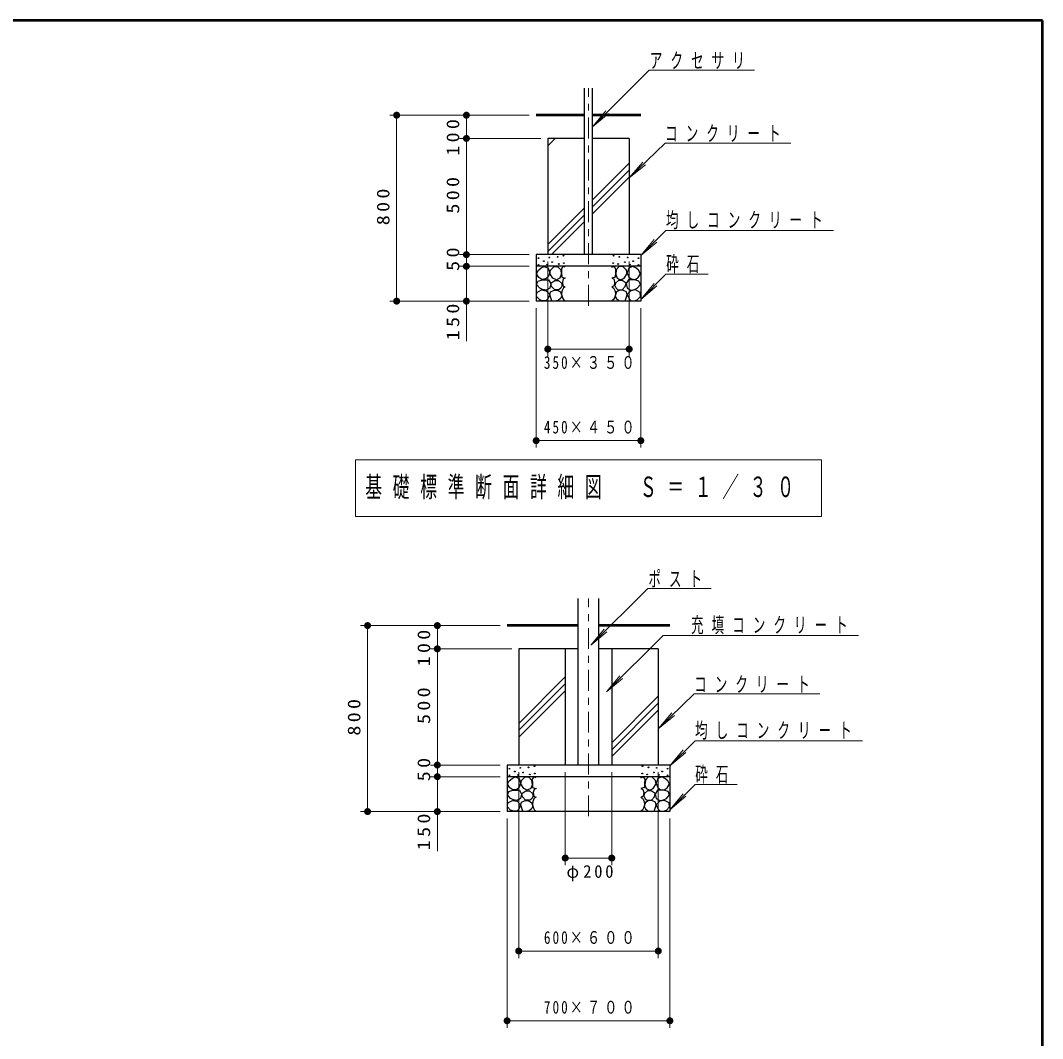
# Model space of a CAD drawing. Units: millimetres on the paper, with parts at other scales. Extents: x -385 to 0, y -594 to 267.
# Drawn here: x -146.5 to 0, y -473 to -327 of the extents above; entities that cross this region are included whole.
import ezdxf

# ---------------------------------------------------------------- set-up
doc = ezdxf.new("R2010")
doc.units = ezdxf.units.MM
doc.linetypes.add('USER2', pattern=[6, 3, -1, 1, -1])
doc.layers.add('LY_1', color=7, linetype='Continuous', lineweight=13)
doc.styles.add('ＭＳ ゴシック', font='')
doc.styles.get('ＭＳ ゴシック').set_extended_font_data('MS Gothic')

# ---------------------------------------------------------------- blocks, each defined once
blk = doc.blocks.new('filled_dot')
at = {"color": 0, "linetype": 'Continuous', "lineweight": -2, "const_width": 1.25}
blk.add_lwpolyline([(-0.625, 0, 1), (0.625, 0, 1)], format="xyb", close=True, dxfattribs=at)

msp = doc.modelspace()

# ---------------------------------------------------------------- linework, layer by layer
at = {"layer": 'LY_1', "lineweight": 50}
for p, q in [((0, -327), (-385, -327)), ((0, -594), (0, -327)), ((-65.656, -340.586), (-72.589, -340.586)), ((-57.589, -340.586), (-64.523, -340.586)), ((-66.574, -413.772), (-76.756, -413.772)), ((-53.423, -413.772), (-63.604, -413.772))]:
    msp.add_line(p, q, dxfattribs=at)
at = {"layer": 'LY_1'}
for p, q in [((-56.391, -334.129), (-64.532, -342.27)), ((-56.391, -334.129), (-41.292, -334.129)), ((-80.256, -340.586), (-93.589, -340.586)), ((-92.589, -367.253), (-92.589, -340.586)), ((-73.589, -340.586), (-83.589, -340.586)), ((-82.589, -343.919), (-82.589, -340.586)), ((-64.532, -342.27), (-62.604, -339.972)), ((-64.532, -342.27), (-62.234, -340.342)), ((-71.923, -343.919), (-83.589, -343.919)), ((-82.589, -360.586), (-82.589, -343.919)), ((-70.923, -344.007), (-70.835, -343.919)), ((-70.923, -344.997), (-69.845, -343.919)), ((-54.106, -344.579), (-59.256, -349.577)), ((-54.106, -344.579), (-36.106, -344.579)), ((-64.523, -352.739), (-59.256, -347.473)), ((-64.523, -353.729), (-59.256, -348.463)), ((-59.256, -349.577), (-57.293, -347.308)), ((-59.256, -349.577), (-56.929, -347.683)), ((-64.523, -354.719), (-59.256, -349.453)), ((-70.923, -359.139), (-65.656, -353.873)), ((-70.923, -360.129), (-65.656, -354.863)), ((-70.389, -360.586), (-65.656, -355.853)), ((-53.983, -357.1), (-57.589, -360.706)), ((-53.983, -357.1), (-29.983, -357.1)), ((-57.589, -360.706), (-55.661, -358.408)), ((-57.589, -360.706), (-55.291, -358.778)), ((-73.589, -360.586), (-83.589, -360.586)), ((-82.589, -362.253), (-82.589, -360.586)), ((-70.923, -361.586), (-70.923, -375.127)), ((-59.256, -361.586), (-59.256, -375.127)), ((-73.589, -362.253), (-83.589, -362.253)), ((-82.589, -373), (-82.589, -362.253)), ((-53.983, -363.391), (-57.589, -366.997)), ((-57.589, -366.997), (-55.661, -364.699)), ((-53.983, -363.391), (-47.954, -363.391)), ((-57.589, -366.997), (-55.291, -365.069)), ((-80.256, -367.253), (-93.589, -367.253)), ((-73.589, -367.253), (-83.589, -367.253)), ((-72.589, -368.253), (-72.589, -388.253)), ((-57.589, -368.253), (-57.589, -388.253)), ((-59.256, -374.127), (-70.923, -374.127)), ((-57.589, -387.253), (-72.589, -387.253)), ((-98.489, -389.982), (-98.489, -398.116)), ((-31.689, -389.982), (-98.489, -389.982)), ((-31.689, -398.116), (-31.689, -389.982)), ((-98.489, -398.116), (-31.689, -398.116)), ((-56.606, -408.449), (-64.747, -416.59)), ((-56.606, -408.449), (-47.507, -408.449)), ((-84.423, -413.772), (-97.756, -413.772)), ((-96.756, -440.439), (-96.756, -413.772)), ((-77.756, -413.772), (-87.756, -413.772)), ((-86.756, -417.105), (-86.756, -413.772)), ((-64.747, -416.59), (-62.819, -414.292)), ((-64.747, -416.59), (-62.449, -414.661)), ((-54.406, -415.173), (-62.508, -423.275)), ((-54.406, -415.173), (-26.392, -415.173)), ((-76.089, -417.105), (-87.756, -417.105)), ((-86.756, -433.772), (-86.756, -417.105)), ((-75.089, -427.794), (-68.423, -421.128)), ((-62.508, -423.275), (-60.58, -420.977)), ((-62.508, -423.275), (-60.21, -421.346)), ((-75.089, -428.784), (-68.423, -422.117)), ((-75.089, -429.774), (-68.423, -423.107)), ((-61.756, -430.583), (-55.089, -423.916)), ((-49.939, -423.567), (-55.089, -428.564)), ((-49.939, -423.567), (-31.939, -423.567)), ((-61.756, -431.573), (-55.089, -424.906)), ((-61.756, -432.563), (-55.089, -425.896)), ((-55.089, -428.564), (-53.127, -426.295)), ((-55.089, -428.564), (-52.763, -426.671)), ((-49.817, -430.286), (-53.423, -433.892)), ((-49.817, -430.286), (-25.817, -430.286)), ((-53.423, -433.892), (-51.494, -431.594)), ((-53.423, -433.892), (-51.125, -431.964)), ((-77.756, -433.772), (-87.756, -433.772)), ((-86.756, -435.439), (-86.756, -433.772)), ((-75.089, -434.772), (-75.089, -461.439)), ((-68.423, -434.772), (-68.423, -448.105)), ((-61.756, -434.772), (-61.756, -448.105)), ((-55.089, -434.772), (-55.089, -461.439)), ((-77.756, -435.439), (-87.756, -435.439)), ((-86.756, -446.12), (-86.756, -435.439)), ((-49.817, -436.577), (-53.423, -440.183)), ((-49.817, -436.577), (-43.787, -436.577)), ((-53.423, -440.183), (-51.494, -437.885)), ((-53.423, -440.183), (-51.125, -438.255)), ((-84.423, -440.439), (-97.756, -440.439)), ((-77.756, -440.439), (-87.756, -440.439)), ((-76.756, -441.439), (-76.756, -471.439)), ((-53.423, -441.439), (-53.423, -471.439)), ((-61.756, -447.105), (-68.423, -447.105)), ((-55.089, -460.439), (-75.089, -460.439)), ((-53.423, -470.439), (-76.756, -470.439))]:
    msp.add_line(p, q, dxfattribs=at)
at = {"layer": 'LY_1', "lineweight": 25}
for p, q in [((-65.656, -360.586), (-65.656, -336.715)), ((-64.523, -360.586), (-64.523, -336.715)), ((-70.923, -343.919), (-70.923, -360.586)), ((-65.656, -343.919), (-70.923, -343.919)), ((-59.256, -343.919), (-64.523, -343.919)), ((-59.256, -343.919), (-59.256, -360.586)), ((-72.589, -360.586), (-72.589, -367.253)), ((-57.589, -360.586), (-72.589, -360.586)), ((-57.589, -360.586), (-57.589, -367.253)), ((-57.589, -362.253), (-72.589, -362.253)), ((-57.589, -367.253), (-72.589, -367.253)), ((-66.574, -433.772), (-66.574, -409.901)), ((-63.604, -433.772), (-63.604, -409.901)), ((-75.089, -417.105), (-75.089, -433.772)), ((-66.574, -417.105), (-75.089, -417.105)), ((-68.423, -417.105), (-68.423, -433.772)), ((-55.089, -417.105), (-63.604, -417.105)), ((-61.756, -417.105), (-61.756, -433.772)), ((-55.089, -417.105), (-55.089, -433.772)), ((-76.756, -433.772), (-76.756, -440.439)), ((-53.423, -433.772), (-76.756, -433.772)), ((-53.423, -433.772), (-53.423, -440.439)), ((-53.423, -435.439), (-76.756, -435.439)), ((-53.423, -440.439), (-76.756, -440.439))]:
    msp.add_line(p, q, dxfattribs=at)
at = {"layer": 'LY_1', "linetype": 'USER2'}
for p, q in [((-65.089, -367.935), (-65.089, -336.715)), ((-65.089, -441.121), (-65.089, -409.901))]:
    msp.add_line(p, q, dxfattribs=at)
at = {"layer": 'LY_1', "lineweight": 25}
for points in [[(-71.759, -364.159), (-72.206, -363.857), (-72.556, -363.314), (-72.278, -362.831), (-71.88, -362.493), (-71.421, -362.276), (-70.878, -362.505), (-70.648, -363.169), (-70.853, -363.785), (-71.204, -364.075)], [(-69.693, -364.198), (-70.211, -363.968), (-70.628, -363.292), (-70.527, -362.789), (-70.024, -362.286), (-69.463, -362.314), (-69.075, -362.774), (-69.017, -363.422), (-69.19, -363.968)], [(-60.486, -364.198), (-59.968, -363.968), (-59.551, -363.292), (-59.652, -362.789), (-60.155, -362.286), (-60.716, -362.314), (-61.104, -362.774), (-61.161, -363.422), (-60.989, -363.968)], [(-58.42, -364.159), (-57.973, -363.857), (-57.623, -363.314), (-57.901, -362.831), (-58.299, -362.493), (-58.758, -362.276), (-59.301, -362.505), (-59.53, -363.169), (-59.325, -363.785), (-58.975, -364.075)], [(-71.662, -365.584), (-72.085, -365.403), (-72.556, -364.847), (-72.326, -364.388), (-71.747, -364.195), (-70.829, -364.171), (-70.503, -364.739), (-70.648, -365.378), (-71.167, -365.68)], [(-69.937, -365.636), (-70.369, -365.161), (-70.484, -364.658), (-69.923, -364.284), (-69.377, -364.284), (-68.945, -364.658), (-68.873, -364.989), (-69.06, -365.406), (-69.319, -365.607)], [(-60.241, -365.636), (-59.81, -365.161), (-59.695, -364.658), (-60.256, -364.284), (-60.802, -364.284), (-61.233, -364.658), (-61.305, -364.989), (-61.118, -365.406), (-60.86, -365.607)], [(-58.516, -365.584), (-58.094, -365.403), (-57.623, -364.847), (-57.852, -364.388), (-58.432, -364.195), (-59.349, -364.171), (-59.675, -364.739), (-59.53, -365.378), (-59.011, -365.68)], [(-71.674, -367.214), (-72.085, -367.045), (-72.556, -366.574), (-72.507, -366.006), (-71.819, -365.644), (-71.143, -365.765), (-70.648, -366.296), (-70.902, -366.912), (-71.216, -367.202)], [(-70.642, -366.355), (-70.527, -365.895), (-70.096, -365.708), (-69.564, -365.679), (-69.103, -365.938), (-68.902, -366.47), (-69.075, -366.844), (-69.42, -367.16), (-69.966, -367.232), (-70.354, -367.203)], [(-59.537, -366.355), (-59.652, -365.895), (-60.083, -365.708), (-60.615, -365.679), (-61.075, -365.938), (-61.277, -366.47), (-61.104, -366.844), (-60.759, -367.16), (-60.212, -367.232), (-59.824, -367.203)], [(-58.504, -367.214), (-58.094, -367.045), (-57.623, -366.574), (-57.671, -366.006), (-58.359, -365.644), (-59.035, -365.765), (-59.53, -366.296), (-59.277, -366.912), (-58.963, -367.202)], [(-75.926, -437.345), (-76.372, -437.043), (-76.722, -436.5), (-76.445, -436.017), (-76.046, -435.679), (-75.588, -435.462), (-75.044, -435.691), (-74.815, -436.355), (-75.02, -436.971), (-75.37, -437.261)], [(-73.86, -437.384), (-74.377, -437.154), (-74.794, -436.478), (-74.694, -435.975), (-74.19, -435.472), (-73.63, -435.5), (-73.241, -435.961), (-73.184, -436.608), (-73.356, -437.154)], [(-56.319, -437.384), (-55.801, -437.154), (-55.384, -436.478), (-55.485, -435.975), (-55.988, -435.472), (-56.549, -435.5), (-56.937, -435.961), (-56.995, -436.608), (-56.822, -437.154)], [(-54.253, -437.345), (-53.806, -437.043), (-53.456, -436.5), (-53.734, -436.017), (-54.132, -435.679), (-54.591, -435.462), (-55.134, -435.691), (-55.364, -436.355), (-55.159, -436.971), (-54.808, -437.261)], [(-75.829, -438.77), (-76.252, -438.589), (-76.722, -438.033), (-76.493, -437.575), (-75.914, -437.381), (-74.996, -437.357), (-74.67, -437.925), (-74.815, -438.565), (-75.334, -438.866)], [(-74.104, -438.822), (-74.535, -438.348), (-74.651, -437.844), (-74.09, -437.47), (-73.543, -437.47), (-73.112, -437.844), (-73.04, -438.175), (-73.227, -438.592), (-73.486, -438.793)], [(-56.075, -438.822), (-55.643, -438.348), (-55.528, -437.844), (-56.089, -437.47), (-56.635, -437.47), (-57.067, -437.844), (-57.139, -438.175), (-56.952, -438.592), (-56.693, -438.793)], [(-54.35, -438.77), (-53.927, -438.589), (-53.456, -438.033), (-53.686, -437.575), (-54.265, -437.381), (-55.183, -437.357), (-55.509, -437.925), (-55.364, -438.565), (-54.845, -438.866)], [(-75.841, -440.4), (-76.252, -440.231), (-76.722, -439.76), (-76.674, -439.192), (-75.986, -438.83), (-75.31, -438.951), (-74.815, -439.482), (-75.068, -440.098), (-75.382, -440.388)], [(-74.809, -439.541), (-74.694, -439.081), (-74.262, -438.894), (-73.73, -438.865), (-73.27, -439.124), (-73.069, -439.656), (-73.241, -440.03), (-73.586, -440.346), (-74.133, -440.418), (-74.521, -440.389)], [(-55.37, -439.541), (-55.485, -439.081), (-55.916, -438.894), (-56.448, -438.865), (-56.909, -439.124), (-57.11, -439.656), (-56.937, -440.03), (-56.592, -440.346), (-56.046, -440.418), (-55.658, -440.389)], [(-54.338, -440.4), (-53.927, -440.231), (-53.456, -439.76), (-53.505, -439.192), (-54.193, -438.83), (-54.869, -438.951), (-55.364, -439.482), (-55.11, -440.098), (-54.796, -440.388)]]:
    msp.add_lwpolyline(points, close=True, dxfattribs=at)
for points in [[(-68.447, -362.396), (-68.761, -362.288), (-68.978, -362.626), (-68.954, -363.169), (-68.93, -363.797), (-68.435, -363.942)], [(-61.732, -362.396), (-61.418, -362.288), (-61.201, -362.626), (-61.225, -363.169), (-61.249, -363.797), (-61.744, -363.942)], [(-68.447, -363.954), (-68.712, -364.075), (-68.833, -364.509), (-68.761, -365.052), (-68.459, -365.197)], [(-61.732, -363.954), (-61.466, -364.075), (-61.345, -364.509), (-61.418, -365.052), (-61.72, -365.197)], [(-68.447, -365.197), (-68.688, -365.342), (-68.918, -365.801), (-68.942, -366.284), (-68.821, -366.767), (-68.652, -367.032), (-68.423, -367.189)], [(-61.732, -365.197), (-61.49, -365.342), (-61.261, -365.801), (-61.237, -366.284), (-61.358, -366.767), (-61.527, -367.032), (-61.756, -367.189)], [(-72.613, -435.583), (-72.927, -435.474), (-73.145, -435.812), (-73.121, -436.355), (-73.096, -436.983), (-72.601, -437.128)], [(-57.565, -435.583), (-57.251, -435.474), (-57.034, -435.812), (-57.058, -436.355), (-57.082, -436.983), (-57.577, -437.128)], [(-72.613, -437.14), (-72.879, -437.261), (-73, -437.695), (-72.927, -438.239), (-72.626, -438.383)], [(-57.565, -437.14), (-57.3, -437.261), (-57.179, -437.695), (-57.251, -438.239), (-57.553, -438.383)], [(-72.613, -438.383), (-72.855, -438.528), (-73.084, -438.987), (-73.108, -439.47), (-72.988, -439.953), (-72.819, -440.219), (-72.589, -440.376)], [(-57.565, -438.383), (-57.324, -438.528), (-57.094, -438.987), (-57.07, -439.47), (-57.191, -439.953), (-57.36, -440.219), (-57.589, -440.376)]]:
    msp.add_lwpolyline(points, dxfattribs=at)
for centre in [(-72.266, -361.099), (-71.492, -361.512), (-70.701, -360.995), (-70.305, -361.649), (-69.513, -360.909), (-69.341, -361.925), (-68.67, -360.737), (-68.619, -361.787), (-61.56, -361.787), (-61.508, -360.737), (-60.837, -361.925), (-60.665, -360.909), (-59.874, -361.649), (-59.478, -360.995), (-58.686, -361.512), (-57.912, -361.099), (-72.266, -362.062), (-71.028, -362.011), (-59.151, -362.011), (-57.912, -362.062), (-76.433, -434.285), (-75.659, -434.698), (-75.194, -435.197), (-74.867, -434.181), (-74.472, -434.835), (-73.68, -434.095), (-73.508, -435.111), (-72.837, -433.923), (-72.785, -434.973), (-57.393, -434.973), (-57.342, -433.923), (-56.671, -435.111), (-56.499, -434.095), (-55.707, -434.835), (-55.311, -434.181), (-54.984, -435.197), (-54.52, -434.698), (-53.745, -434.285), (-76.433, -435.248), (-53.745, -435.248)]:
    msp.add_circle(centre, 0.0516, dxfattribs=at)

# ---------------------------------------------------------------- block references
at = {"layer": 'LY_1', "xscale": 0.4, "yscale": 0.4}
for p, rotation in [((-92.589, -340.586), 270), ((-82.589, -340.586), 270), ((-82.589, -343.919), 270), ((-82.589, -343.919), 90), ((-82.589, -360.586), 270), ((-82.589, -360.586), 90), ((-82.589, -362.253), 270), ((-82.589, -362.253), 90), ((-92.589, -367.253), 90), ((-82.589, -367.253), 90), ((-59.256, -374.127), 180), ((-57.589, -387.253), 180), ((-96.756, -413.772), 270), ((-86.756, -413.772), 270), ((-86.756, -417.105), 270), ((-86.756, -417.105), 90), ((-86.756, -433.772), 270), ((-86.756, -433.772), 90), ((-86.756, -435.439), 270), ((-86.756, -435.439), 90), ((-96.756, -440.439), 90), ((-86.756, -440.439), 90), ((-61.756, -447.105), 180), ((-55.089, -460.439), 180), ((-53.423, -470.439), 180)]:
    msp.add_blockref('filled_dot', p, dxfattribs=dict(at, rotation=rotation))
for p in [(-70.923, -374.127), (-72.589, -387.253), (-68.423, -447.105), (-75.089, -460.439), (-76.756, -470.439)]:
    msp.add_blockref('filled_dot', p, dxfattribs=at)

# ---------------------------------------------------------------- texts
at = {"layer": 'LY_1', "style": 'ＭＳ ゴシック'}
for s, insert, char_height, attachment_point in [('\\T1.64;\\W0.6;アクセサリ', (-56.292, -333.979), 2.199, 7), ('\\T1.64;\\W0.6;コンクリート', (-54.106, -344.429), 2.199, 7), ('\\T1.64;\\W0.6;均しコンクリート', (-53.983, -356.95), 2.199, 7), ('\\T1.64;\\W0.6;砕石', (-53.954, -363.241), 2.199, 7), ('\\T1.32;\\W0.75;350×３５０', (-64.682, -375.127), 1.833, 2), ('\\T1.32;\\W0.75;450×４５０', (-64.682, -386.253), 1.833, 8), ('\\T1.64;\\W0.6;基礎標準断面詳細図\u3000Ｓ＝１／３０', (-97.089, -394.049), 2.933, 4), ('\\T1.64;\\W0.6;ポスト', (-56.507, -408.299), 2.199, 7), ('\\T1.64;\\W0.6;充填コンクリート', (-50.392, -415.023), 2.199, 7), ('\\T1.64;\\W0.6;コンクリート', (-49.939, -423.417), 2.199, 7), ('\\T1.64;\\W0.6;均しコンクリート', (-49.817, -430.136), 2.199, 7), ('\\T1.64;\\W0.6;砕石', (-49.787, -436.427), 2.199, 7), ('\\T1.33;\\W0.95;φ200', (-64.678, -448.105), 1.833, 2), ('\\T1.32;\\W0.75;600×６００', (-64.673, -459.439), 1.833, 8), ('\\T1.32;\\W0.75;700×７００', (-64.673, -469.439), 1.833, 8)]:
    msp.add_mtext(s, dxfattribs=dict(at, insert=insert, char_height=char_height, attachment_point=attachment_point))
at = {"layer": 'LY_1', "char_height": 1.833, "attachment_point": 8, "rotation": 90, "style": 'ＭＳ ゴシック'}
for s, insert in [('\\T1.33;\\W1.15;100', (-83.589, -343.538)), ('\\T1.33;\\W1.15;500', (-83.589, -351.836)), ('\\T1.33;\\W1.15;800', (-93.589, -353.503)), ('\\T1.34;\\W1.15;50', (-83.589, -360.992)), ('\\T1.33;\\W1.15;150', (-83.589, -370)), ('\\T1.33;\\W1.15;100', (-87.756, -416.758)), ('\\T1.33;\\W1.15;500', (-87.756, -425.022)), ('\\T1.33;\\W1.15;800', (-97.756, -426.689)), ('\\T1.34;\\W1.15;50', (-87.756, -434.178)), ('\\T1.33;\\W1.15;150', (-87.756, -443.12))]:
    msp.add_mtext(s, dxfattribs=dict(at, insert=insert))

doc.saveas('drawing.dxf')
